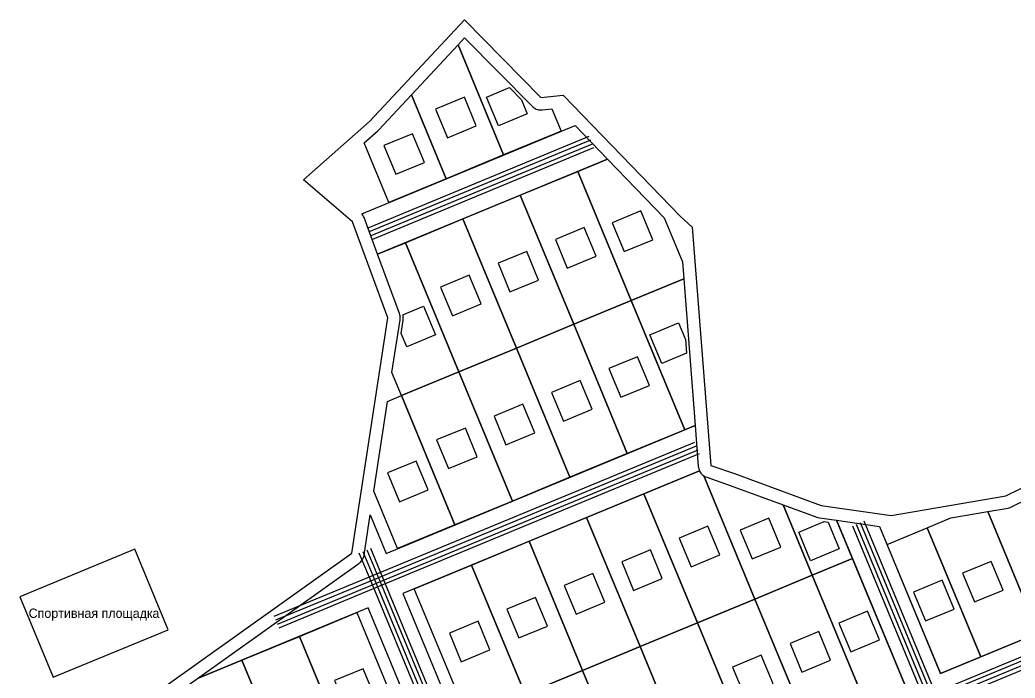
# Model space of a CAD drawing. Header units: metres. Extents: x 2284504 to 2285719, y 455179 to 455755.
# Drawn here: x 2284976.9 to 2285297.1, y 455543.5 to 455755.4 of the extents above; entities that cross this region are included whole.
import ezdxf
from ezdxf.enums import TextEntityAlignment as Align

# ---------------------------------------------------------------- set-up
doc = ezdxf.new("R2010")
doc.units = ezdxf.units.M
for name, color, linetype in [('Граница_участка', 1, 'Continuous'), ('Дом_1кв', 6, 'Continuous'), ('Дороги_проезды', 8, 'Continuous'), ('Подписи', 7, 'Continuous'), ('Сеть_Водоотведение', 34, 'Continuous'), ('Сеть_Водоснабжение', 5, 'Continuous'), ('Сеть_Газоснабжение', 2, 'Continuous'), ('Сеть_Электроснабжение', 1, 'Continuous'), ('Соцобъект', 211, 'Continuous'), ('Участки', 94, 'Continuous')]:
    doc.layers.add(name, color=color, linetype=linetype)

msp = doc.modelspace()

# ---------------------------------------------------------------- linework, layer by layer
at = {"layer": 'Граница_участка'}
msp.add_lwpolyline([(2284999.53, 455523.73), (2285083.63, 455583.72), (2285095.21, 455659.51), (2285083.85, 455690.39), (2285068.15, 455703.95), (2285089.37, 455722.71), (2285119.86, 455755.4), (2285144.51, 455730.39), (2285151.63, 455731.19), (2285189.27, 455692.18), (2285193.17, 455688.68), (2285199.13, 455611.98), (2285206.76, 455609.35), (2285234.69, 455599.1), (2285257.24, 455595.84), (2285294.1, 455602.21), (2285318.19, 455614.05)], dxfattribs=at)
at = {"layer": 'Дом_1кв'}
for points in [[(2285140.09, 455725.16), (2285130.85, 455721.33), (2285127.02, 455730.57), (2285134.34, 455733.6), (2285138.23, 455729.65), (2285140.09, 455725.16)], [(2285110.63, 455726.68), (2285114.46, 455717.44), (2285123.7, 455721.27), (2285119.87, 455730.51), (2285110.63, 455726.68)], [(2285094, 455714.94), (2285097.82, 455705.7), (2285107.06, 455709.52), (2285103.23, 455718.76), (2285094, 455714.94)], [(2285167.43, 455690.08), (2285171.26, 455680.84), (2285180.5, 455684.66), (2285176.67, 455693.9), (2285167.43, 455690.08)], [(2285149.17, 455684.73), (2285152.99, 455675.49), (2285162.23, 455679.32), (2285158.41, 455688.56), (2285149.17, 455684.73)], [(2285130.69, 455677.08), (2285134.52, 455667.84), (2285143.76, 455671.66), (2285139.93, 455680.9), (2285130.69, 455677.08)], [(2285112.21, 455669.42), (2285116.04, 455660.19), (2285125.28, 455664.01), (2285121.45, 455673.25), (2285112.21, 455669.42)], [(2285106.72, 455663.23), (2285110.55, 455653.99), (2285101.31, 455650.17), (2285099.51, 455654.51), (2285100.16, 455658.75), (2285100.16, 455658.8), (2285100.2, 455659.21), (2285100.21, 455659.31), (2285100.21, 455659.71), (2285100.2, 455659.81), (2285100.16, 455660.21), (2285100.15, 455660.31), (2285100.11, 455660.49), (2285106.72, 455663.23)], [(2285183.35, 455644.79), (2285179.52, 455654.03), (2285188.76, 455657.86), (2285190.97, 455652.54), (2285191.31, 455648.09), (2285183.35, 455644.79)], [(2285166.38, 455643.16), (2285170.21, 455633.92), (2285179.45, 455637.75), (2285175.62, 455646.99), (2285166.38, 455643.16)], [(2285147.9, 455635.51), (2285151.73, 455626.27), (2285160.97, 455630.1), (2285157.14, 455639.34), (2285147.9, 455635.51)], [(2285129.43, 455627.86), (2285133.25, 455618.62), (2285142.49, 455622.45), (2285138.67, 455631.68), (2285129.43, 455627.86)], [(2285110.95, 455620.21), (2285114.77, 455610.97), (2285124.01, 455614.79), (2285120.19, 455624.03), (2285110.95, 455620.21)], [(2285095.13, 455609.57), (2285098.96, 455600.33), (2285108.2, 455604.16), (2285104.37, 455613.4), (2285095.13, 455609.57)], [(2285208.6, 455591.14), (2285212.43, 455581.9), (2285221.66, 455585.73), (2285217.84, 455594.97), (2285208.6, 455591.14)], [(2285188.96, 455588.62), (2285192.79, 455579.38), (2285202.03, 455583.21), (2285198.2, 455592.45), (2285188.96, 455588.62)], [(2285240.5, 455585.12), (2285231.26, 455581.3), (2285227.43, 455590.54), (2285235.59, 455593.92), (2285236.94, 455593.72), (2285240.5, 455585.12)], [(2285170.48, 455580.99), (2285174.31, 455571.75), (2285183.55, 455575.58), (2285179.72, 455584.82), (2285170.48, 455580.99)], [(2285280.14, 455577.29), (2285283.96, 455568.05), (2285293.2, 455571.88), (2285289.37, 455581.12), (2285280.14, 455577.29)], [(2285152.01, 455573.34), (2285155.83, 455564.1), (2285165.07, 455567.93), (2285161.24, 455577.16), (2285152.01, 455573.34)], [(2285264.39, 455571.18), (2285268.21, 455561.95), (2285277.45, 455565.77), (2285273.63, 455575.01), (2285264.39, 455571.18)], [(2285133.53, 455565.69), (2285137.35, 455556.45), (2285146.59, 455560.27), (2285142.77, 455569.51), (2285133.53, 455565.69)], [(2285240.36, 455561.23), (2285244.18, 455551.99), (2285253.42, 455555.82), (2285249.59, 455565.06), (2285240.36, 455561.23)], [(2285115.05, 455558.03), (2285118.88, 455548.79), (2285128.11, 455552.62), (2285124.29, 455561.86), (2285115.05, 455558.03)], [(2285224.65, 455554.73), (2285228.48, 455545.49), (2285237.72, 455549.32), (2285233.89, 455558.56), (2285224.65, 455554.73)], [(2285206.18, 455547.08), (2285210, 455537.84), (2285219.24, 455541.66), (2285215.41, 455550.9), (2285206.18, 455547.08)], [(2285078.09, 455542.73), (2285081.92, 455533.49), (2285091.16, 455537.32), (2285087.33, 455546.56), (2285078.09, 455542.73)]]:
    msp.add_lwpolyline(points, close=True, dxfattribs=at)
at = {"layer": 'Дороги_проезды'}
msp.add_lwpolyline([(2285165.92, 455710.61), (2285091.94, 455679.98), (2285087.6, 455691.77), (2285087.44, 455692.14), (2285087.25, 455692.5), (2285087.02, 455692.83), (2285086.85, 455693.02), (2285155.48, 455721.44), (2285165.92, 455710.61)], close=True, dxfattribs=at)
for points in [[(2285123.39, 455483.02), (2285088.95, 455566.17), (2285034.03, 455543.43), (2285085.95, 455580.46), (2285086.27, 455580.71), (2285086.55, 455580.99), (2285086.81, 455581.3), (2285087.04, 455581.63), (2285087.23, 455581.98), (2285087.38, 455582.34), (2285087.5, 455582.72), (2285087.58, 455583.12), (2285089.56, 455596.06), (2285094.68, 455583.7), (2285194.12, 455624.88), (2285195.14, 455611.67), (2285195.19, 455611.28), (2285195.28, 455610.9), (2285195.4, 455610.54), (2285195.5, 455610.3), (2285100.04, 455570.76), (2285134.47, 455487.61)], [(2285261.97, 455540.41), (2285239.64, 455594.34), (2285253.45, 455592.34), (2285273.06, 455545.01), (2285400.56, 455597.81)]]:
    msp.add_lwpolyline(points, dxfattribs=at)
at = {"layer": 'Сеть_Водоотведение'}
for points in [[(2285160.43, 455716.68), (2285089.26, 455687.2)], [(2285194.42, 455618.18), (2285090.9, 455575.31)], [(2285245.9, 455593.07), (2285269.28, 455536.62)], [(2285407.86, 455594.01), (2285269.28, 455536.62)], [(2285087.16, 455584.33), (2285090.9, 455575.31)], [(2285090.9, 455575.31), (2285059.09, 455562.14)], [(2285090.9, 455575.31), (2285130.69, 455479.23)]]:
    msp.add_lwpolyline(points, dxfattribs=at)
at = {"layer": 'Сеть_Водоснабжение'}
for points in [[(2285159.93, 455717.88), (2285088.76, 455688.4)], [(2285193.92, 455619.39), (2285089.2, 455576.02)], [(2285244.7, 455592.58), (2285267.58, 455537.32)], [(2285406.17, 455594.72), (2285267.58, 455537.32)], [(2285085.96, 455583.84), (2285089.2, 455576.02)], [(2285089.2, 455576.02), (2285058.59, 455563.34)], [(2285089.2, 455576.02), (2285128.99, 455479.93)]]:
    msp.add_lwpolyline(points, dxfattribs=at)
at = {"layer": 'Сеть_Газоснабжение'}
for points in [[(2285161.46, 455714.18), (2285090.29, 455684.7)], [(2285195.45, 455615.69), (2285094.43, 455573.85)], [(2285248.39, 455594.11), (2285272.81, 455535.16)], [(2285411.39, 455592.55), (2285272.81, 455535.16)], [(2285089.66, 455585.37), (2285094.43, 455573.85)], [(2285094.43, 455573.85), (2285060.12, 455559.64)], [(2285094.43, 455573.85), (2285134.22, 455477.77)]]:
    msp.add_lwpolyline(points, dxfattribs=at)
at = {"layer": 'Сеть_Электроснабжение'}
for points in [[(2285160.97, 455715.38), (2285089.79, 455685.9)], [(2285194.95, 455616.89), (2285092.73, 455574.56)], [(2285247.19, 455593.61), (2285271.11, 455535.86)], [(2285409.69, 455593.26), (2285271.11, 455535.86)], [(2285088.46, 455584.87), (2285092.73, 455574.56)], [(2285092.73, 455574.56), (2285059.62, 455560.84)], [(2285092.73, 455574.56), (2285132.52, 455478.47)]]:
    msp.add_lwpolyline(points, dxfattribs=at)
at = {"layer": 'Соцобъект'}
msp.add_lwpolyline([(2284976.86, 455569.7), (2284987.58, 455543.83), (2285024.53, 455559.13), (2285013.82, 455585), (2284976.86, 455569.7)], close=True, dxfattribs=at)
at = {"layer": 'Участки'}
for points in [[(2285117.82, 455747.35), (2285119.94, 455749.62), (2285141.67, 455727.59), (2285141.96, 455727.32), (2285142.28, 455727.07), (2285142.63, 455726.87), (2285142.99, 455726.7), (2285143.37, 455726.56), (2285143.76, 455726.47), (2285144.16, 455726.41), (2285144.56, 455726.4), (2285144.96, 455726.42), (2285148, 455726.76), (2285150.97, 455719.59), (2285132.49, 455711.93), (2285117.82, 455747.35)], [(2285102.83, 455731.27), (2285117.82, 455747.35), (2285132.49, 455711.93), (2285114.01, 455704.28), (2285102.83, 455731.27)], [(2285087.6, 455715.8), (2285092.02, 455719.71), (2285092.3, 455719.98), (2285102.83, 455731.27), (2285114.01, 455704.28), (2285095.53, 455696.63), (2285087.6, 455715.8)], [(2285173.55, 455665.07), (2285156.33, 455706.63), (2285165.93, 455710.61), (2285165.93, 455710.61), (2285165.93, 455710.61), (2285165.93, 455710.61), (2285165.93, 455710.61), (2285184.16, 455691.71), (2285190.03, 455677.54), (2285190.45, 455672.07), (2285173.55, 455665.07)], [(2285173.55, 455665.07), (2285155.07, 455657.41), (2285137.86, 455698.98), (2285156.33, 455706.63), (2285173.55, 455665.07)], [(2285155.07, 455657.41), (2285136.59, 455649.76), (2285119.38, 455691.33), (2285137.86, 455698.98), (2285155.07, 455657.41)], [(2285136.59, 455649.76), (2285118.11, 455642.11), (2285100.9, 455683.68), (2285119.38, 455691.33), (2285136.59, 455649.76)], [(2285118.11, 455642.11), (2285099.64, 455634.46), (2285096.56, 455641.87), (2285099.17, 455658.91), (2285099.21, 455659.31), (2285099.21, 455659.71), (2285099.17, 455660.11), (2285099.09, 455660.51), (2285098.97, 455660.89), (2285091.95, 455679.97), (2285091.95, 455679.97), (2285100.9, 455683.68), (2285118.11, 455642.11)], [(2285173.55, 455665.07), (2285190.45, 455672.07), (2285194.12, 455624.89), (2285194.12, 455624.89), (2285194.11, 455624.89), (2285194.11, 455624.89), (2285194.11, 455624.89), (2285190.76, 455623.5), (2285173.55, 455665.07)], [(2285155.07, 455657.41), (2285173.55, 455665.07), (2285190.76, 455623.5), (2285172.28, 455615.85), (2285155.07, 455657.41)], [(2285136.59, 455649.76), (2285155.07, 455657.41), (2285172.28, 455615.85), (2285153.81, 455608.19), (2285136.59, 455649.76)], [(2285118.11, 455642.11), (2285136.59, 455649.76), (2285153.81, 455608.19), (2285135.33, 455600.54), (2285118.11, 455642.11)], [(2285099.64, 455634.46), (2285118.11, 455642.11), (2285135.33, 455600.54), (2285116.85, 455592.89), (2285099.64, 455634.46)], [(2285090.73, 455603.69), (2285095.15, 455632.6), (2285099.64, 455634.46), (2285116.85, 455592.89), (2285098.37, 455585.24), (2285090.73, 455603.69)], [(2285213.34, 455568.98), (2285194.86, 455561.33), (2285177.65, 455602.89), (2285195.51, 455610.29), (2285195.51, 455610.29), (2285195.56, 455610.18), (2285195.75, 455609.85), (2285195.97, 455609.53), (2285196.22, 455609.23), (2285196.5, 455608.96), (2285196.8, 455608.72), (2285196.91, 455608.65), (2285213.34, 455568.98)], [(2285231.82, 455576.63), (2285213.34, 455568.98), (2285196.91, 455608.65), (2285197.13, 455608.51), (2285197.47, 455608.34), (2285197.83, 455608.19), (2285205.42, 455605.58), (2285222.41, 455599.34), (2285231.82, 455576.63)], [(2285194.86, 455561.33), (2285176.38, 455553.68), (2285159.17, 455595.24), (2285177.65, 455602.89), (2285194.86, 455561.33)], [(2285288.27, 455597.14), (2285294.78, 455598.27), (2285295.15, 455598.35), (2285295.52, 455598.47), (2285295.86, 455598.62), (2285307.03, 455604.11), (2285322.95, 455565.68), (2285304.47, 455558.02), (2285288.27, 455597.14)], [(2285231.82, 455576.63), (2285222.41, 455599.34), (2285233.31, 455595.34), (2285233.71, 455595.22), (2285234.12, 455595.14), (2285239.63, 455594.34), (2285239.63, 455594.34), (2285239.63, 455594.34), (2285239.63, 455594.34), (2285239.63, 455594.34), (2285239.63, 455594.34), (2285239.63, 455594.34), (2285244.74, 455581.99), (2285231.82, 455576.63)], [(2285176.38, 455553.68), (2285157.91, 455546.02), (2285140.69, 455587.59), (2285159.17, 455595.24), (2285176.38, 455553.68)], [(2285268.77, 455591.94), (2285276.37, 455595.08), (2285288.27, 455597.14), (2285304.47, 455558.02), (2285285.99, 455550.37), (2285268.77, 455591.94)], [(2285268.77, 455591.94), (2285285.99, 455550.37), (2285273.06, 455545.02), (2285255.85, 455586.58), (2285268.77, 455591.94)], [(2285157.91, 455546.02), (2285139.43, 455538.37), (2285122.21, 455579.94), (2285140.69, 455587.59), (2285157.91, 455546.02)], [(2285139.43, 455538.37), (2285120.95, 455530.72), (2285103.74, 455572.28), (2285122.21, 455579.94), (2285139.43, 455538.37)], [(2285231.82, 455576.63), (2285244.74, 455581.99), (2285261.96, 455540.42), (2285249.03, 455535.07), (2285231.82, 455576.63)], [(2285213.34, 455568.98), (2285231.82, 455576.63), (2285249.03, 455535.07), (2285230.55, 455527.41), (2285213.34, 455568.98)], [(2285194.86, 455561.33), (2285213.34, 455568.98), (2285230.55, 455527.41), (2285212.08, 455519.76), (2285194.86, 455561.33)], [(2285102.47, 455523.07), (2285083.99, 455515.41), (2285066.78, 455556.98), (2285085.26, 455564.63), (2285102.47, 455523.07)], [(2285176.38, 455553.68), (2285194.86, 455561.33), (2285212.08, 455519.76), (2285193.6, 455512.11), (2285176.38, 455553.68)], [(2285083.99, 455515.41), (2285065.52, 455507.76), (2285048.3, 455549.33), (2285066.78, 455556.98), (2285083.99, 455515.41)], [(2285157.91, 455546.02), (2285176.38, 455553.68), (2285193.6, 455512.11), (2285175.12, 455504.46), (2285157.91, 455546.02)], [(2285065.52, 455507.76), (2285047.04, 455500.11), (2285030.22, 455540.71), (2285034.02, 455543.42), (2285034.02, 455543.42), (2285034.02, 455543.42), (2285034.02, 455543.42), (2285034.02, 455543.42), (2285034.03, 455543.42), (2285034.03, 455543.42), (2285034.03, 455543.42), (2285034.03, 455543.42), (2285034.03, 455543.42), (2285034.03, 455543.42), (2285034.03, 455543.42), (2285034.03, 455543.42), (2285034.03, 455543.42), (2285034.03, 455543.42), (2285048.3, 455549.33), (2285065.52, 455507.76)], [(2285139.43, 455538.37), (2285157.91, 455546.02), (2285175.12, 455504.46), (2285156.64, 455496.8), (2285139.43, 455538.37)]]:
    msp.add_lwpolyline(points, close=True, dxfattribs=at)

# ---------------------------------------------------------------- texts
at = {"layer": 'Подписи'}
msp.add_text('Спортивная площадка', height=3, dxfattribs=at).set_placement((2285000.7, 455564.42), align=Align.MIDDLE_CENTER)

doc.saveas('drawing.dxf')
